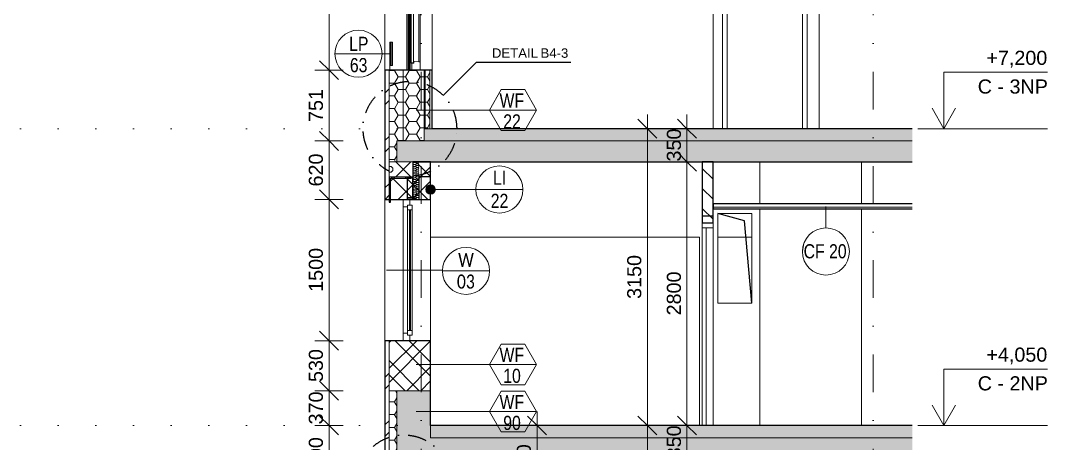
# Model space of a CAD drawing. Header units: millimetres. Extents: x -9657 to 178820, y -8645 to 72638.
# Drawn here: x 167915 to 178820, y 3860 to 8348 of the extents above; entities that cross this region are included whole.
import ezdxf

# ---------------------------------------------------------------- set-up
doc = ezdxf.new("R2010")
doc.units = ezdxf.units.MM
for name, pattern in [('HA_DashDot_10mm-S3mm', [1000, 400, -300, 0, -300]), ('HA_DashDot_4mm-S1mm', [400, 200, -100, 0, -100]), ('HA_Dot-S4mm', [400, 0, -400])]:
    doc.linetypes.add(name, pattern=pattern)
for name, color, linetype, lineweight in [('A-____-____-DIMS', 9, 'Continuous', 5), ('A-____-____-DIMS-100', 9, 'Continuous', 5), ('A-CLNG-____-IDEN', 9, 'Continuous', 9), ('A-CLNG-____-MCUT', 9, 'Continuous', 25), ('A-DETL-____-OTLN', 9, 'Continuous', 25), ('A-DETL-____-THIN', 9, 'Continuous', 9), ('A-DETL-GENF-OTLN', 9, 'Continuous', 9), ('A-DOOR-____-MCUT', 9, 'Continuous', 9), ('A-DOOR-____-OTLN', 9, 'Continuous', 9), ('A-DOOR-FRAM-MCUT', 9, 'Continuous', 9), ('A-DOOR-FRAM-OTLN', 9, 'Continuous', 9), ('A-FLOR-____-MCUT', 9, 'Continuous', 25), ('A-FLOR-____-OTLN', 9, 'Continuous', 9), ('A-FLOR-____-OVHD', 9, 'HA_DashDot_4mm-S1mm', 25), ('A-FLOR-____-PATT', 9, 'Continuous', 25), ('A-FLOR-HRAL-IDEN', 9, 'Continuous', 9), ('A-FLOR-HRAL-MCUT', 9, 'Continuous', 25), ('A-FLOR-HRAL-OTLN', 9, 'Continuous', 9), ('A-FLOR-LEVL-OTLN', 9, 'Continuous', 9), ('A-GENM-____-IDEN', 9, 'Continuous', 9), ('A-GENM-____-MCUT', 9, 'Continuous', 25), ('A-GENM-____-OTLN', 9, 'Continuous', 9), ('A-GLAZ-____-IDEN', 9, 'Continuous', 9), ('A-GLAZ-____-MCUT', 9, 'Continuous', 5), ('A-GLAZ-____-OTLN', 9, 'Continuous', 5), ('A-WALL-____-MCUT', 9, 'Continuous', 25), ('A-WALL-____-OTLN', 9, 'Continuous', 9), ('A-WALL-____-PATT', 9, 'Continuous', 25), ('G-____-____-TEXT', 9, 'Continuous', 5), ('I-FURN-____-OTLN', 9, 'Continuous', 9), ('I-WALL-____-MCUT', 9, 'Continuous', 25), ('I-WALL-____-OTLN', 9, 'Continuous', 9), ('S-GRID-____-OTLN', 9, 'Continuous', 5)]:
    doc.layers.add(name, color=color, linetype=linetype, lineweight=lineweight)
doc.styles.add('Arial_1', font='arial.ttf', dxfattribs={"height": 150})
doc.styles.add('Arial_2', font='arial.ttf', dxfattribs={"height": 100})
doc.styles.add('Arial_3', font='arial.ttf', dxfattribs={"width": 0.8, "height": 150})
doc.styles.add('Calibri', font='calibri.ttf', dxfattribs={"width": 0.8, "height": 150})
doc.dimstyles.new('Inner_Dimensions_1', dxfattribs={"dimscale": 304.8, "dimtxt": 153.03891, "dimasz": 0.656168, "dimexe": 0.492126, "dimexo": 0.0625, "dimgap": 0.065617, "dimtad": 1, "dimdec": 0, "dimzin": 0, "dimdsep": 46, "dimtxsty": 'Arial_1', "dimblk1": 'OBLIQUE', "dimblk2": 'OBLIQUE', "dimsah": 1, "dimcen": 0.09, "dimdle": 0.492126, "dimazin": 0, "dimtfac": 1, "dimtdec": 4, "dimtix": 1, "dimtmove": 0, "dimatfit": 3, "dimfxl": 0.492126, "dimfxlon": 1, "dimtvp": 1, "dimtolj": 1, "dimtzin": 0, "dimlwd": 9, "dimlwe": 9, "dimarcsym": 2})
pattern_1 = [(0, (-4910.684, 1865.4), (117.187, 67.658), [78.125, -156.25]), (120, (-4910.684, 1865.4), (-117.18755, 67.6588), [78.125, -156.25]), (60, (-4910.684, 1865.4), (0.00045, 135.3168), [0, -156.25, 78.125, 0])]

# ---------------------------------------------------------------- blocks, each defined once
blk = doc.blocks.new('HA_DR_Single_Swing_Solid - In_BJ_800x2100-2040335-ŘEZ 7-7 OBJEKT C')
at = {"layer": 'A-DOOR-____-MCUT', "color": 50}
for p, q in [((-2417, 6150), (-2417, 4050)), ((-2377, 6150), (-2417, 6150)), ((-2377, 4050), (-2377, 6150)), ((-2417, 4050), (-2377, 4050))]:
    blk.add_line(p, q, dxfattribs=at)
at = {"layer": 'A-DOOR-FRAM-MCUT', "color": 50}
for p, q in [((-2417, 6200), (-2417, 6150)), ((-2302, 6200), (-2417, 6200)), ((-2417, 6150), (-2302, 6150)), ((-2302, 6150), (-2302, 6200))]:
    blk.add_line(p, q, dxfattribs=at)
at = {"layer": 'A-DOOR-FRAM-OTLN', "color": 50}
blk.add_line((-2302, 4050), (-2302, 6150), dxfattribs=at)
blk = doc.blocks.new('HA_WD_SinglePanel - 1000x1500-1662820-ŘEZ 7-7 OBJEKT C')
at = {"layer": 'A-GLAZ-____-MCUT', "color": 250}
for p, q in [((-5522, 6450), (-5592, 6450)), ((-5592, 6450), (-5592, 6370)), ((-5522, 6390), (-5522, 6450)), ((-5592, 6370), (-5547, 6370)), ((-5497, 6390), (-5547, 6390)), ((-5547, 6390), (-5547, 6340)), ((-5547, 6370), (-5547, 6390)), ((-5547, 6390), (-5522, 6390)), ((-5547, 6340), (-5497, 6340)), ((-5527, 6340), (-5527, 5060)), ((-5517, 6340), (-5527, 6340)), ((-5517, 5060), (-5517, 6340)), ((-5497, 6340), (-5497, 6390)), ((-5547, 5030), (-5592, 5030)), ((-5592, 5030), (-5592, 4950)), ((-5497, 5060), (-5547, 5060)), ((-5547, 5060), (-5547, 5010)), ((-5547, 5010), (-5547, 5030)), ((-5527, 5060), (-5517, 5060)), ((-5497, 5010), (-5497, 5060)), ((-5592, 4950), (-5522, 4950)), ((-5547, 5010), (-5497, 5010)), ((-5522, 5010), (-5547, 5010)), ((-5522, 4950), (-5522, 5010))]:
    blk.add_line(p, q, dxfattribs=at)
at = {"layer": 'A-GLAZ-____-OTLN', "color": 250}
for p, q in [((-5592, 5030), (-5592, 6370)), ((-5547, 6340), (-5547, 5060)), ((-5497, 5060), (-5497, 6340))]:
    blk.add_line(p, q, dxfattribs=at)
blk = doc.blocks.new('Roof-Windows_VELUX_VFE - VFE size 940x1370 _PK38__31-1785092-ŘEZ 7-7 OBJEKT C')
at = {"layer": 'A-GLAZ-____-MCUT', "color": 250}
for p, q in [((-5571, 9231), (-5579, 9224)), ((-5579, 9224), (-5577, 9221)), ((-5578, 9224), (-5571, 9229)), ((-5577, 9222), (-5578, 9224)), ((-5577, 9221), (-5573, 9224)), ((-5574, 9224), (-5577, 9222)), ((-5573, 9224), (-5574, 9224)), ((-5545, 9196), (-5571, 9231)), ((-5571, 9229), (-5546, 9195)), ((-5546, 9195), (-5534, 9193)), ((-5534, 9194), (-5545, 9196)), ((-5505, 9215), (-5534, 9194)), ((-5534, 9193), (-5504, 9214)), ((-5504, 9253), (-5518, 9246)), ((-5518, 9246), (-5503, 9226)), ((-5517, 9246), (-5503, 9253)), ((-5503, 9226), (-5517, 9246)), ((-5503, 9226), (-5505, 9215)), ((-5503, 9253), (-5504, 9253)), ((-5504, 9214), (-5503, 9226)), ((-5414, 9191), (-5503, 9191)), ((-5503, 9191), (-5503, 9122)), ((-5465, 9217), (-5474, 9212)), ((-5474, 9212), (-5448, 9169)), ((-5444, 9183), (-5465, 9217)), ((-5448, 9169), (-5418, 9187)), ((-5423, 9196), (-5444, 9183)), ((-5418, 9187), (-5423, 9196)), ((-5414, 9122), (-5414, 9191)), ((-5503, 9143), (-5561, 9127)), ((-5561, 9126), (-5503, 9142)), ((-5558, 9088), (-5561, 9088)), ((-5561, 9087), (-5557, 9087)), ((-5557, 9105), (-5558, 9105)), ((-5558, 9105), (-5558, 9088)), ((-5557, 9087), (-5557, 9105)), ((-5509, 9083), (-5509, 7900)), ((-5483, 9083), (-5509, 9083)), ((-5503, 9142), (-5503, 9143)), ((-5503, 9122), (-5503, 9089)), ((-5429, 9122), (-5503, 9122)), ((-5503, 9122), (-5414, 9122)), ((-5503, 9089), (-5481, 9089)), ((-5483, 7900), (-5483, 9083)), ((-5481, 9089), (-5481, 9068)), ((-5481, 9068), (-5429, 9068)), ((-5429, 9068), (-5429, 9122)), ((-5519, 7911), (-5519, 7823)), ((-5509, 7911), (-5519, 7911)), ((-5509, 7897), (-5509, 7911)), ((-5509, 7900), (-5483, 7900)), ((-5501, 7897), (-5509, 7897)), ((-5501, 7823), (-5501, 7897)), ((-5481, 7897), (-5501, 7897)), ((-5501, 7897), (-5501, 7821)), ((-5429, 7911), (-5481, 7917)), ((-5481, 7917), (-5481, 7897)), ((-5414, 7911), (-5429, 7911)), ((-5414, 7821), (-5414, 7911)), ((-5519, 7823), (-5501, 7823)), ((-5501, 7821), (-5414, 7821))]:
    blk.add_line(p, q, dxfattribs=at)
at = {"layer": 'A-GLAZ-____-OTLN', "color": 250}
for p, q in [((-5556, 9122), (-5556, 7841)), ((-5542, 9122), (-5556, 9122)), ((-5542, 9122), (-5542, 7821)), ((-5538, 9122), (-5538, 7821)), ((-5532, 9122), (-5538, 9122)), ((-5532, 9128), (-5522, 9128)), ((-5532, 9128), (-5532, 7821)), ((-5522, 7821), (-5522, 9128)), ((-5511, 9122), (-5522, 9122)), ((-5511, 7911), (-5511, 9122)), ((-5503, 9122), (-5511, 9122)), ((-5429, 7911), (-5429, 9068)), ((-5414, 9122), (-5414, 7911)), ((-5556, 7841), (-5552, 7821)), ((-5511, 7823), (-5511, 7821))]:
    blk.add_line(p, q, dxfattribs=at)
blk = doc.blocks.new('NAB_Šatní_skříň_ADNS - 650x2000xšířka-1645728-ŘEZ 7-7 OBJEKT C')
at = {"layer": 'I-FURN-____-OTLN', "color": 50}
blk.add_line((-2251, 6050), (-1891, 6050), dxfattribs=at)
blk = doc.blocks.new('NAB_Šatní_skříň_ADNS - 600x2000xšířka-1530651-ŘEZ 7-7 OBJEKT C')
at = {"layer": 'I-FURN-____-OTLN', "color": 50}
for p, q in [((-5302, 6050), (-2447, 6050)), ((-5302, 6050), (-5302, 4950)), ((-2447, 4050), (-2447, 6050))]:
    blk.add_line(p, q, dxfattribs=at)
blk = doc.blocks.new('HA_DR_Single_Swing_Solid - In_BJ_800x2100-V81-ŘEZ 7-7 OBJEKT C')
at = {"layer": 'A-DOOR-____-OTLN', "color": 50}
for p, q in [((-2152, 9300), (-2152, 7200)), ((-1352, 9300), (-2152, 9300)), ((-1352, 7200), (-1352, 9300))]:
    blk.add_line(p, q, dxfattribs=at)
at = {"layer": 'A-DOOR-FRAM-OTLN', "color": 50}
for p, q in [((-1302, 9350), (-2202, 9350)), ((-2202, 7200), (-2202, 9350)), ((-2152, 7200), (-2152, 9300)), ((-2152, 9300), (-1352, 9300)), ((-1352, 9300), (-1352, 7200)), ((-1302, 7200), (-1302, 9350))]:
    blk.add_line(p, q, dxfattribs=at)
blk = doc.blocks.new('Railing - Railing-1844160-ŘEZ 7-7 OBJEKT C')
at = {"layer": 'A-FLOR-HRAL-MCUT', "color": 10}
for p, q in [((-5732, 8121), (-5732, 7871)), ((-5712, 7871), (-5712, 8121))]:
    blk.add_line(p, q, dxfattribs=at)
blk = doc.blocks.new('TB_Porotherm KP11_5_1250mm - TB_Porotherm KP11_5_1250mm-1870064-ŘEZ 7-7 OBJEKT C')
at = {"layer": 'A-GENM-____-MCUT', "color": 10}
for p, q in [((-2302, 6271), (-2417, 6271)), ((-2417, 6271), (-2417, 6200)), ((-2302, 6200), (-2302, 6271)), ((-2417, 6200), (-2302, 6200))]:
    blk.add_line(p, q, dxfattribs=at)
blk = doc.blocks.new('TB_Porotherm KPVarioUNI_1250mm - TB_Porotherm KPVarioUNI_1250mm-1891196-ŘEZ 7-7 OBJEKT C')
at = {"layer": 'A-GENM-____-OTLN', "lineweight": 5}
h = blk.add_hatch(dxfattribs=at)
h.set_pattern_fill('FP_8', color=256, style=0, pattern_type=2)
h.set_pattern_definition([(45, (-4910.68, 1865.4), (-176.777, 176.777), []), (45, (-4839.97, 1865.4), (-176.777, 176.777), []), (45, (-4698.55, 1865.4), (-106.066, 247.487), [100, -50, 3.353, -46.647])])
h.paths.add_polyline_path([(-5727, 6420), (-5727, 6450), (-5742, 6450), (-5742, 6420)])
at = {"layer": 'A-GENM-____-MCUT', "color": 10}
for p, q in [((-5742, 6690), (-5742, 6420)), ((-5727, 6420), (-5727, 6675)), ((-5727, 6675), (-5512, 6675)), ((-5492, 6675), (-5552, 6675)), ((-5552, 6675), (-5552, 6465)), ((-5512, 6675), (-5512, 6690)), ((-5492, 6465), (-5492, 6675)), ((-5302, 6688), (-5427, 6688)), ((-5427, 6688), (-5427, 6450)), ((-5302, 6450), (-5302, 6688)), ((-5552, 6465), (-5492, 6465)), ((-5492, 6465), (-5552, 6465)), ((-5552, 6465), (-5552, 6450)), ((-5552, 6450), (-5492, 6450)), ((-5492, 6450), (-5492, 6465)), ((-5427, 6450), (-5302, 6450)), ((-5742, 6420), (-5727, 6420))]:
    blk.add_line(p, q, dxfattribs=at)
blk = doc.blocks.new('HA_GM_Opening_Rectangle_WallBased - Default-1969288-ŘEZ 7-7 OBJEKT C')
at = {"layer": 'A-DETL-GENF-OTLN', "color": 10, "lineweight": 25}
for p, q in [((-1968, 6224), (-2251, 6300)), ((-1891, 5350), (-1968, 6224))]:
    blk.add_line(p, q, dxfattribs=at)
blk = doc.blocks.new('185-01_OBJEKT C_Central_rvt-4-ŘEZ 7-7 OBJEKT C')
at = {"layer": 'A-FLOR-____-PATT', "lineweight": 5}
for points in [[(-5372, 7070), (-187, 7070), (-187, 7200), (-5372, 7200)], [(-187, 3920), (-187, 4050), (-5302, 4050), (-5302, 3920), (-477, 3920)]]:
    blk.add_hatch(color=7, dxfattribs=at).paths.add_polyline_path(points)
h = blk.add_hatch(dxfattribs=at)
h.set_pattern_fill('FP_43', color=250, style=0, pattern_type=2)
h.set_pattern_definition(pattern_1)
h.paths.add_polyline_path([(-5740, 6850), (-5662, 6850), (-5662, 7070), (-5742, 7070), (-5742, 6850)])
at = {"layer": 'A-FLOR-____-PATT', "lineweight": 9}
for points in [[(-5662, 6850), (-187, 6850), (-187, 7070), (-5662, 7070), (-5662, 7014)], [(-5640, 3450), (-5302, 3450), (-5302, 4420), (-5662, 4420), (-5662, 3450)], [(-1915, 3700), (-187, 3700), (-187, 3920), (-5302, 3920), (-5302, 3700), (-2779, 3700)]]:
    blk.add_hatch(color=254, dxfattribs=at).paths.add_polyline_path(points)
at = {"layer": 'A-FLOR-____-PATT', "lineweight": 5}
h = blk.add_hatch(dxfattribs=at)
h.set_pattern_fill('FP_43', color=250, style=0, pattern_type=2)
h.set_pattern_definition(pattern_1)
h.paths.add_polyline_path([(-5662, 3450), (-5662, 4420), (-5742, 4420), (-5742, 3450), (-5719, 3450)])
at = {"layer": 'A-WALL-____-PATT', "lineweight": 5}
h = blk.add_hatch(dxfattribs=at)
h.set_pattern_fill('FP_6', color=250, style=0, pattern_type=2)
h.set_pattern_definition([(45, (-4910.7, 1865.4), (-251.447, 251.447), []), (45, (-4910.7, 2246.4), (-251.447, 251.447), [])])
h.paths.add_polyline_path([(-5742, 3300), (-5742, 4950), (-5787, 4950), (-5787, 3300)])
h.paths.add_polyline_path([(-5787, 6450), (-5742, 6450), (-5742, 7821), (-5787, 7821), (-5787, 6604)])
h = blk.add_hatch(dxfattribs=at)
h.set_pattern_fill('FP_43', color=250, style=0, pattern_type=2)
h.set_pattern_definition(pattern_1)
h.paths.add_polyline_path([(-5640, 7070), (-5592, 7070), (-5592, 7821), (-5742, 7821), (-5742, 7070), (-5662, 7070)])
h = blk.add_hatch(dxfattribs=at)
h.set_pattern_fill('FP_43', color=250, style=0, pattern_type=2)
h.set_pattern_definition(pattern_1)
h.paths.add_polyline_path([(-5560, 7070), (-5372, 7070), (-5372, 7821), (-5592, 7821), (-5592, 7070)])
h = blk.add_hatch(dxfattribs=at)
h.set_pattern_fill('FP_43', color=250, style=0, pattern_type=2)
h.set_pattern_definition(pattern_1)
h.paths.add_polyline_path([(-5309, 7200), (-5309, 7821), (-5359, 7821), (-5359, 7200)])
h = blk.add_hatch(dxfattribs=at)
h.set_pattern_fill('FP_2', color=250, style=0, pattern_type=2)
h.set_pattern_definition([(45, (-4910.68, 1865.4), (-212.132, 212.132), []), (45, (-4760.68, 1865.4), (-212.132, 212.132), []), (315, (-4910.68, 1865.4), (212.132, 212.132), []), (315, (-4760.68, 1865.4), (212.132, 212.132), [])])
h.paths.add_polyline_path([(-5742, 4420), (-5302, 4420), (-5302, 4950), (-5742, 4950)])
h.paths.add_polyline_path([(-5742, 6450), (-5302, 6450), (-5302, 6850), (-5492, 6850), (-5492, 6690), (-5742, 6690), (-5742, 6604)])
h = blk.add_hatch(dxfattribs=at)
h.set_pattern_fill('FP_4', color=250, style=0, pattern_type=2)
h.set_pattern_definition([(135, (-4910.68, 1865.4), (-106.066, -106.066), [])])
h.paths.add_polyline_path([(-2417, 6200), (-2302, 6200), (-2302, 6850), (-2417, 6850), (-2417, 6558)])
at = {"layer": 'A-CLNG-____-MCUT', "color": 10}
for p, q in [((-187, 6402), (-2302, 6402)), ((-2302, 6402), (-2302, 6350)), ((-2302, 6350), (-187, 6350))]:
    blk.add_line(p, q, dxfattribs=at)
at = {"layer": 'A-CLNG-____-MCUT', "color": 50, "lineweight": 9}
blk.add_line((-187, 6366), (-2302, 6366), dxfattribs=at)
at = {"layer": 'A-FLOR-____-MCUT', "color": 50, "lineweight": 9}
for p, q in [((-5372, 7200), (-5372, 7070)), ((-5359, 7200), (-5372, 7200)), ((-5309, 7200), (-5359, 7200)), ((-5284, 7200), (-5309, 7200)), ((-5592, 7070), (-5662, 7070)), ((-5372, 7070), (-5592, 7070)), ((-187, 7070), (-5372, 7070)), ((-187, 3920), (-5302, 3920))]:
    blk.add_line(p, q, dxfattribs=at)
at = {"layer": 'A-FLOR-____-MCUT', "color": 10}
for p, q in [((-187, 7200), (-5284, 7200)), ((-5492, 6850), (-187, 6850)), ((-5302, 4050), (-5302, 4420)), ((-187, 4050), (-5302, 4050))]:
    blk.add_line(p, q, dxfattribs=at)
at = {"layer": 'A-FLOR-____-OTLN', "color": 50}
for p, q in [((-5742, 7070), (-5742, 6850)), ((-5662, 7070), (-5662, 6850)), ((-5662, 6850), (-5662, 7070)), ((-5742, 4420), (-5742, 3450)), ((-5662, 4420), (-5742, 4420)), ((-5302, 4420), (-5662, 4420)), ((-5662, 4420), (-5662, 3450)), ((-5662, 3450), (-5662, 4420)), ((-5302, 4050), (-5302, 3920)), ((-5302, 3920), (-5302, 4050))]:
    blk.add_line(p, q, dxfattribs=at)
at = {"layer": 'A-WALL-____-MCUT', "color": 10}
for p, q in [((-5742, 7821), (-5787, 7821)), ((-5787, 7821), (-5787, 6450)), ((-5284, 7821), (-5742, 7821)), ((-5284, 7200), (-5284, 7821)), ((-5302, 6850), (-5492, 6850)), ((-5302, 6450), (-5302, 6850)), ((-5787, 6450), (-5742, 6450)), ((-5742, 6450), (-5302, 6450)), ((-5742, 4950), (-5787, 4950)), ((-5787, 4950), (-5787, 3300)), ((-5302, 4950), (-5742, 4950)), ((-5302, 4420), (-5302, 4950))]:
    blk.add_line(p, q, dxfattribs=at)
at = {"layer": 'A-WALL-____-MCUT', "color": 50, "lineweight": 9}
for p, q in [((-5742, 7821), (-5742, 7070)), ((-5742, 7070), (-5742, 7821)), ((-5592, 7821), (-5592, 7200)), ((-5372, 7821), (-5372, 7200)), ((-5359, 7821), (-5359, 7200)), ((-5309, 7821), (-5309, 7200)), ((-5592, 7200), (-5592, 7070)), ((-5372, 7070), (-5372, 7200)), ((-5372, 7200), (-5359, 7200)), ((-5359, 7200), (-5309, 7200)), ((-5309, 7200), (-5284, 7200)), ((-5662, 7070), (-5592, 7070)), ((-5592, 7070), (-5372, 7070)), ((-5742, 6690), (-5742, 6450)), ((-5742, 6450), (-5742, 6690)), ((-5742, 4950), (-5742, 4420)), ((-5742, 4420), (-5742, 4950))]:
    blk.add_line(p, q, dxfattribs=at)
at = {"layer": 'A-WALL-____-OTLN', "color": 50}
for p, q in [((-5787, 7821), (-5787, 9110)), ((-5284, 9070), (-5284, 7821)), ((-5742, 6850), (-5742, 7070)), ((-5787, 4950), (-5787, 6450)), ((-5302, 6450), (-5302, 4950)), ((-5742, 4420), (-5662, 4420)), ((-5742, 3450), (-5742, 4420)), ((-5662, 4420), (-5302, 4420))]:
    blk.add_line(p, q, dxfattribs=at)
at = {"layer": 'I-WALL-____-MCUT', "color": 10}
for p, q in [((-2417, 6850), (-2417, 6200)), ((-2302, 6850), (-2417, 6850)), ((-2302, 6200), (-2302, 6850)), ((-2417, 6200), (-2302, 6200))]:
    blk.add_line(p, q, dxfattribs=at)
at = {"layer": 'I-WALL-____-OTLN', "color": 50}
for p, q in [((-2302, 9820), (-2302, 7200)), ((-1177, 7200), (-1177, 9820)), ((-2202, 7200), (-2202, 9350)), ((-1302, 9350), (-1302, 7200)), ((-1807, 6402), (-1807, 6850)), ((-727, 6402), (-727, 6850)), ((-1807, 4050), (-1807, 6350)), ((-727, 4050), (-727, 6350)), ((-2251, 5350), (-2251, 6300)), ((-2251, 6300), (-1891, 6300)), ((-1891, 6300), (-1891, 5350)), ((-1891, 5350), (-2251, 5350))]:
    blk.add_line(p, q, dxfattribs=at)
at = {"layer": 'A-DOOR-____-OTLN', "color": 50, "lineweight": 9}
for name in ['HA_DR_Single_Swing_Solid - In_BJ_800x2100-V81-ŘEZ 7-7 OBJEKT C', 'HA_DR_Single_Swing_Solid - In_BJ_800x2100-2040335-ŘEZ 7-7 OBJEKT C']:
    blk.add_blockref(name, (0, 0), dxfattribs=at)
at = {"layer": 'A-FLOR-HRAL-OTLN', "color": 50, "lineweight": 9}
blk.add_blockref('Railing - Railing-1844160-ŘEZ 7-7 OBJEKT C', (0, 0), dxfattribs=at)
at = {"layer": 'A-GENM-____-OTLN', "color": 50, "lineweight": 9}
for name in ['TB_Porotherm KPVarioUNI_1250mm - TB_Porotherm KPVarioUNI_1250mm-1891196-ŘEZ 7-7 OBJEKT C', 'TB_Porotherm KP11_5_1250mm - TB_Porotherm KP11_5_1250mm-1870064-ŘEZ 7-7 OBJEKT C', 'HA_GM_Opening_Rectangle_WallBased - Default-1969288-ŘEZ 7-7 OBJEKT C']:
    blk.add_blockref(name, (0, 0), dxfattribs=at)
at = {"layer": 'A-GLAZ-____-OTLN', "color": 50, "lineweight": 9}
for name in ['Roof-Windows_VELUX_VFE - VFE size 940x1370 _PK38__31-1785092-ŘEZ 7-7 OBJEKT C', 'HA_WD_SinglePanel - 1000x1500-1662820-ŘEZ 7-7 OBJEKT C']:
    blk.add_blockref(name, (0, 0), dxfattribs=at)
at = {"layer": 'I-FURN-____-OTLN', "color": 50, "lineweight": 9}
for name in ['NAB_Šatní_skříň_ADNS - 600x2000xšířka-1530651-ŘEZ 7-7 OBJEKT C', 'NAB_Šatní_skříň_ADNS - 650x2000xšířka-1645728-ŘEZ 7-7 OBJEKT C']:
    blk.add_blockref(name, (0, 0), dxfattribs=at)
blk = doc.blocks.new('Level - Generic Level-367061-ŘEZ 7-7 OBJEKT C')
at = {"layer": 'A-FLOR-LEVL-OTLN'}
for p, q in [((1248, 1500), (148, 1500)), ((148, 1500), (148, 900)), ((148, 900), (23, 1117)), ((148, 900), (273, 1117)), ((1248, 900), (-127, 900))]:
    blk.add_line(p, q, dxfattribs=at)
blk = doc.blocks.new('DIMBLOCK130-ŘEZ 7-7 OBJEKT C')
at = {"layer": 'A-____-____-DIMS-100', "lineweight": 9}
for p, q in [((174992, 4050), (174892, 4150)), ((174842, 4050), (175142, 4050)), ((174992, 4050), (174842, 4050)), ((174992, 3700), (174992, 4050)), ((174992, 4050), (175092, 3950)), ((174992, 3700), (174892, 3800)), ((174842, 3700), (175142, 3700)), ((174992, 3700), (174842, 3700)), ((174992, 3700), (175092, 3600))]:
    blk.add_line(p, q, dxfattribs=at)
at = {"layer": 'A-____-____-DIMS-100', "color": 0, "lineweight": 9, "insert": (174778, 3702), "char_height": 150, "width": 415.32, "attachment_point": 1, "rotation": 90, "line_spacing_factor": 0.941778, "style": 'Arial_1'}
blk.add_mtext('350', dxfattribs=at)
blk = doc.blocks.new('_Oblique')
at = {"color": 0, "linetype": 'ByBlock', "lineweight": -2}
blk.add_line((-0.5, -0.5), (0.5, 0.5), dxfattribs=at)
blk = doc.blocks.new('DIMBLOCK131-ŘEZ 7-7 OBJEKT C')
at = {"layer": 'A-____-____-DIMS-100', "lineweight": 9}
for p, q in [((174992, 6850), (174892, 6950)), ((174842, 6850), (175142, 6850)), ((174992, 6850), (174842, 6850)), ((174992, 4050), (174992, 6850)), ((174992, 6850), (175092, 6750)), ((174992, 4050), (174892, 4150)), ((174842, 4050), (175142, 4050)), ((174992, 4050), (174842, 4050)), ((174992, 4050), (175092, 3950))]:
    blk.add_line(p, q, dxfattribs=at)
at = {"layer": 'A-____-____-DIMS-100', "color": 0, "lineweight": 9, "insert": (174778, 5219), "char_height": 150, "width": 553.77, "attachment_point": 1, "rotation": 90, "line_spacing_factor": 0.941778, "style": 'Arial_1'}
blk.add_mtext('2800', dxfattribs=at)
blk = doc.blocks.new('DIMBLOCK132-ŘEZ 7-7 OBJEKT C')
at = {"layer": 'A-____-____-DIMS-100', "lineweight": 9}
for p, q in [((174992, 6850), (174992, 7350)), ((174842, 7200), (175142, 7200)), ((174992, 7200), (174842, 7200)), ((174992, 7200), (174892, 7300)), ((174992, 7200), (175092, 7100)), ((174992, 6850), (174892, 6950)), ((174842, 6850), (175142, 6850)), ((174992, 6850), (174842, 6850)), ((174992, 6850), (175092, 6750))]:
    blk.add_line(p, q, dxfattribs=at)
at = {"layer": 'A-____-____-DIMS-100', "color": 0, "lineweight": 9, "insert": (174778, 6852), "char_height": 150, "width": 415.32, "attachment_point": 1, "rotation": 90, "line_spacing_factor": 0.941778, "style": 'Arial_1'}
blk.add_mtext('350', dxfattribs=at)
blk = doc.blocks.new('DIMBLOCK133-ŘEZ 7-7 OBJEKT C')
at = {"layer": 'A-____-____-DIMS-100', "lineweight": 9}
for p, q in [((174572, 7350), (174572, 4050)), ((174722, 7200), (174422, 7200)), ((174572, 7200), (174472, 7300)), ((174572, 7200), (174672, 7100)), ((174572, 7200), (174722, 7200)), ((174572, 4050), (174472, 4150)), ((174722, 4050), (174422, 4050)), ((174572, 4050), (174672, 3950)), ((174572, 4050), (174722, 4050))]:
    blk.add_line(p, q, dxfattribs=at)
at = {"layer": 'A-____-____-DIMS-100', "color": 0, "lineweight": 9, "insert": (174357, 5394), "char_height": 150, "width": 553.77, "attachment_point": 1, "rotation": 90, "line_spacing_factor": 0.941778, "style": 'Arial_1'}
blk.add_mtext('3150', dxfattribs=at)
blk = doc.blocks.new('DIMBLOCK134-ŘEZ 7-7 OBJEKT C')
at = {"layer": 'A-____-____-DIMS-100', "lineweight": 9}
for p, q in [((174572, 4050), (174472, 4150)), ((174722, 4050), (174422, 4050)), ((174572, 4050), (174572, 900)), ((174572, 4050), (174672, 3950)), ((174572, 4050), (174722, 4050)), ((174572, 900), (174472, 1000)), ((174722, 900), (174422, 900)), ((174572, 900), (174672, 800)), ((174572, 900), (174722, 900))]:
    blk.add_line(p, q, dxfattribs=at)
at = {"layer": 'A-____-____-DIMS-100', "color": 0, "lineweight": 9, "insert": (174357, 2244), "char_height": 150, "width": 553.77, "attachment_point": 1, "rotation": 90, "line_spacing_factor": 0.941778, "style": 'Arial_1'}
blk.add_mtext('3150', dxfattribs=at)
blk = doc.blocks.new('DIMBLOCK136-ŘEZ 7-7 OBJEKT C')
at = {"layer": 'A-____-____-DIMS-100', "lineweight": 9}
for p, q in [((171341, 9600), (171041, 9600)), ((171191, 9600), (171091, 9700)), ((171191, 9600), (171191, 7821)), ((171191, 9600), (171291, 9500)), ((171191, 9600), (171341, 9600)), ((171191, 7821), (171091, 7921)), ((171341, 7821), (171041, 7821)), ((171191, 7821), (171291, 7721)), ((171191, 7821), (171341, 7821))]:
    blk.add_line(p, q, dxfattribs=at)
at = {"layer": 'A-____-____-DIMS-100', "color": 0, "lineweight": 9, "insert": (170976, 8480), "char_height": 150, "width": 553.77, "attachment_point": 1, "rotation": 90, "line_spacing_factor": 0.941778, "style": 'Arial_1'}
blk.add_mtext('1779', dxfattribs=at)
blk = doc.blocks.new('DIMBLOCK137-ŘEZ 7-7 OBJEKT C')
at = {"layer": 'A-____-____-DIMS-100', "lineweight": 9}
for p, q in [((171191, 7821), (171091, 7921)), ((171341, 7821), (171041, 7821)), ((171191, 7821), (171191, 7070)), ((171191, 7821), (171291, 7721)), ((171191, 7821), (171341, 7821)), ((171191, 7070), (171091, 7170)), ((171341, 7070), (171041, 7070)), ((171191, 7070), (171291, 6970)), ((171191, 7070), (171341, 7070))]:
    blk.add_line(p, q, dxfattribs=at)
at = {"layer": 'A-____-____-DIMS-100', "color": 0, "lineweight": 9, "insert": (170976, 7272), "char_height": 150, "width": 415.32, "attachment_point": 1, "rotation": 90, "line_spacing_factor": 0.941778, "style": 'Arial_1'}
blk.add_mtext('751', dxfattribs=at)
blk = doc.blocks.new('DIMBLOCK138-ŘEZ 7-7 OBJEKT C')
at = {"layer": 'A-____-____-DIMS-100', "lineweight": 9}
for p, q in [((171191, 7070), (171091, 7170)), ((171341, 7070), (171041, 7070)), ((171191, 7070), (171191, 6450)), ((171191, 7070), (171291, 6970)), ((171191, 7070), (171341, 7070)), ((171191, 6450), (171091, 6550)), ((171341, 6450), (171041, 6450)), ((171191, 6450), (171291, 6350)), ((171191, 6450), (171341, 6450))]:
    blk.add_line(p, q, dxfattribs=at)
at = {"layer": 'A-____-____-DIMS-100', "color": 0, "lineweight": 9, "insert": (170976, 6587), "char_height": 150, "width": 415.32, "attachment_point": 1, "rotation": 90, "line_spacing_factor": 0.941778, "style": 'Arial_1'}
blk.add_mtext('620', dxfattribs=at)
blk = doc.blocks.new('DIMBLOCK139-ŘEZ 7-7 OBJEKT C')
at = {"layer": 'A-____-____-DIMS-100', "lineweight": 9}
for p, q in [((171191, 6450), (171091, 6550)), ((171341, 6450), (171041, 6450)), ((171191, 6450), (171191, 4950)), ((171191, 6450), (171291, 6350)), ((171191, 6450), (171341, 6450)), ((171191, 4950), (171091, 5050)), ((171341, 4950), (171041, 4950)), ((171191, 4950), (171291, 4850)), ((171191, 4950), (171341, 4950))]:
    blk.add_line(p, q, dxfattribs=at)
at = {"layer": 'A-____-____-DIMS-100', "color": 0, "lineweight": 9, "insert": (170976, 5469), "char_height": 150, "width": 553.77, "attachment_point": 1, "rotation": 90, "line_spacing_factor": 0.941778, "style": 'Arial_1'}
blk.add_mtext('1500', dxfattribs=at)
blk = doc.blocks.new('DIMBLOCK140-ŘEZ 7-7 OBJEKT C')
at = {"layer": 'A-____-____-DIMS-100', "lineweight": 9}
for p, q in [((171191, 4950), (171091, 5050)), ((171341, 4950), (171041, 4950)), ((171191, 4950), (171191, 4420)), ((171191, 4950), (171291, 4850)), ((171191, 4950), (171341, 4950)), ((171191, 4420), (171091, 4520)), ((171341, 4420), (171041, 4420)), ((171191, 4420), (171291, 4320)), ((171191, 4420), (171341, 4420))]:
    blk.add_line(p, q, dxfattribs=at)
at = {"layer": 'A-____-____-DIMS-100', "color": 0, "lineweight": 9, "insert": (170976, 4512), "char_height": 150, "width": 415.32, "attachment_point": 1, "rotation": 90, "line_spacing_factor": 0.941778, "style": 'Arial_1'}
blk.add_mtext('530', dxfattribs=at)
blk = doc.blocks.new('DIMBLOCK141-ŘEZ 7-7 OBJEKT C')
at = {"layer": 'A-____-____-DIMS-100', "lineweight": 9}
for p, q in [((171191, 4420), (171091, 4520)), ((171341, 4420), (171041, 4420)), ((171191, 4420), (171191, 4050)), ((171191, 4420), (171291, 4320)), ((171191, 4420), (171341, 4420)), ((171191, 4050), (171091, 4150)), ((171341, 4050), (171041, 4050)), ((171191, 4050), (171291, 3950)), ((171191, 4050), (171341, 4050))]:
    blk.add_line(p, q, dxfattribs=at)
at = {"layer": 'A-____-____-DIMS-100', "color": 0, "lineweight": 9, "insert": (170976, 4062), "char_height": 150, "width": 415.32, "attachment_point": 1, "rotation": 90, "line_spacing_factor": 0.941778, "style": 'Arial_1'}
blk.add_mtext('370', dxfattribs=at)
blk = doc.blocks.new('DIMBLOCK142-ŘEZ 7-7 OBJEKT C')
at = {"layer": 'A-____-____-DIMS-100', "lineweight": 9}
for p, q in [((171191, 4050), (171091, 4150)), ((171341, 4050), (171041, 4050)), ((171191, 4050), (171191, 3450)), ((171191, 4050), (171291, 3950)), ((171191, 4050), (171341, 4050)), ((171191, 3450), (171091, 3550)), ((171341, 3450), (171041, 3450)), ((171191, 3450), (171291, 3350)), ((171191, 3450), (171341, 3450))]:
    blk.add_line(p, q, dxfattribs=at)
at = {"layer": 'A-____-____-DIMS-100', "color": 0, "lineweight": 9, "insert": (170976, 3577), "char_height": 150, "width": 415.32, "attachment_point": 1, "rotation": 90, "line_spacing_factor": 0.941778, "style": 'Arial_1'}
blk.add_mtext('600', dxfattribs=at)
blk = doc.blocks.new('HA_Tag_Ceiling - Group _ Type Mark-1822524-ŘEZ 7-7 OBJEKT C')
at = {"layer": 'A-CLNG-____-IDEN'}
blk.add_line((-4101, 2847), (-4086, 2933), dxfattribs=at)
blk.add_circle((-3851, 2847), 250, dxfattribs=at)
blk = doc.blocks.new('HA_TAG_WD - Type Mark-1502833-ŘEZ 7-7 OBJEKT C')
at = {"layer": 'A-GLAZ-____-IDEN'}
blk.add_line((-2092, 10557), (-1592, 10557), dxfattribs=at)
blk.add_circle((-1842, 10557), 250, dxfattribs=at)
blk = doc.blocks.new('DIMBLOCK144-ŘEZ 7-7 OBJEKT C')
at = {"layer": 'A-____-____-DIMS-100', "lineweight": 9}
for p, q in [((173400, 4050), (173300, 4150)), ((173400, 4200), (173400, 3300)), ((173550, 4050), (173250, 4050)), ((173400, 4050), (173500, 3950)), ((173400, 4050), (173550, 4050)), ((173400, 3300), (173300, 3400)), ((173550, 3300), (173250, 3300)), ((173400, 3300), (173500, 3200)), ((173400, 3300), (173550, 3300))]:
    blk.add_line(p, q, dxfattribs=at)
at = {"layer": 'A-____-____-DIMS-100', "color": 0, "lineweight": 9, "insert": (173185, 3502), "char_height": 150, "width": 415.32, "attachment_point": 1, "rotation": 90, "line_spacing_factor": 0.941778, "style": 'Arial_1'}
blk.add_mtext('750', dxfattribs=at)
blk = doc.blocks.new('HA_TAG_GM_Products - Generic-588599-ŘEZ 7-7 OBJEKT C')
at = {"layer": 'A-GENM-____-IDEN'}
blk.add_line((-4822, 6555), (-4322, 6555), dxfattribs=at)
blk.add_circle((-4572, 6555), 250, dxfattribs=at)
blk = doc.blocks.new('HA_TAG_GM_Railings - Generic-2229991-ŘEZ 7-7 OBJEKT C')
at = {"layer": 'A-FLOR-HRAL-IDEN'}
blk.add_line((-6318, 7996), (-5818, 7996), dxfattribs=at)
blk.add_circle((-6068, 7996), 250, dxfattribs=at)

msp = doc.modelspace()

# ---------------------------------------------------------------- hatches: boundary and pattern name
at = {"layer": 'A-DETL-GENF-OTLN', "lineweight": 5}
h = msp.add_hatch(dxfattribs=at)
h.set_pattern_fill('FP_1', color=250, style=0, pattern_type=2)
h.set_pattern_definition([(45, (172731.95, 1865.4), (-141.421, 141.421), []), (0, (172957.29, 1931.64), (141.421, 141.421), [25, -257.843]), (45, (172982.3, 1931.64), (-141.421, 141.421), [25, -175]), (90, (172999.97, 1949.32), (-141.421, 141.421), [25, -257.843]), (135, (172999.97, 1974.32), (-141.421, -141.421), [25, -175]), (0, (172957.29, 1992), (141.421, 141.421), [25, -257.843]), (45, (172939.61, 1974.32), (-141.421, 141.421), [25, -175]), (90, (172939.61, 1949.32), (-141.421, 141.421), [25, -257.843]), (135, (172957.3, 1931.64), (-141.421, -141.421), [25, -175]), (135, (172924.8, 1865.4), (-141.421, -141.421), [])])
h.paths.add_polyline_path([(171931.8, 6690), (172080.1, 6690), (172080.1, 6850), (171830.1, 6850), (171830.1, 6690), (171910.1, 6690)])
at = {"layer": 'A-GENM-____-IDEN'}
h = msp.add_hatch(color=256, dxfattribs=at)
edge = h.paths.add_edge_path()
edge.add_arc((172270.1, 6555), 50, 0, 360)

# ---------------------------------------------------------------- linework, layer by layer
at = {"layer": 'A-CLNG-____-IDEN'}
msp.add_line((176466.9, 6376), (176466.9, 6147.5), dxfattribs=at)
at = {"layer": 'A-DETL-____-OTLN'}
for p, q in [((172403.7, 7553.6), (172757.2, 7907.1)), ((172757.2, 7907.1), (173757.2, 7907.1))]:
    msp.add_line(p, q, dxfattribs=at)
at = {"layer": 'A-DETL-____-OTLN', "lineweight": 9}
for points in [[(172095.1, 6820), (172090.4, 6820), (172079.8, 6830), (172090.4, 6840), (172095.1, 6840)], [(172095.1, 6800), (172090.4, 6800), (172079.8, 6810), (172090.4, 6820), (172095.1, 6820)], [(172095.1, 6780), (172090.4, 6780), (172079.8, 6790), (172090.4, 6800), (172095.1, 6800)], [(172095.1, 6760), (172090.4, 6760), (172079.8, 6770), (172090.4, 6780), (172095.1, 6780)], [(172095.1, 6840), (172108.9, 6840), (172121.4, 6830), (172135.1, 6830)], [(172135.1, 6830), (172121.4, 6830), (172108.9, 6820), (172095.1, 6820)], [(172095.1, 6820), (172108.9, 6820), (172121.4, 6810), (172135.1, 6810)], [(172135.1, 6810), (172121.4, 6810), (172108.9, 6800), (172095.1, 6800)], [(172095.1, 6800), (172108.9, 6800), (172121.4, 6790), (172135.1, 6790)], [(172135.1, 6790), (172121.4, 6790), (172108.9, 6780), (172095.1, 6780)], [(172095.1, 6780), (172108.9, 6780), (172121.4, 6770), (172135.1, 6770)], [(172135.1, 6770), (172121.4, 6770), (172108.9, 6760), (172095.1, 6760)], [(172135.1, 6830), (172139.8, 6830), (172145.1, 6835.3), (172145.1, 6840)], [(172135.1, 6810), (172139.8, 6810), (172150.4, 6820), (172139.8, 6830), (172135.1, 6830)], [(172135.1, 6790), (172139.8, 6790), (172150.4, 6800), (172139.8, 6810), (172135.1, 6810)], [(172135.1, 6770), (172139.8, 6770), (172150.4, 6780), (172139.8, 6790), (172135.1, 6790)], [(172135.1, 6750), (172139.8, 6750), (172150.4, 6760), (172139.8, 6770), (172135.1, 6770)], [(172095.1, 6740), (172090.4, 6740), (172079.8, 6750), (172090.4, 6760), (172095.1, 6760)], [(172095.1, 6720), (172090.4, 6720), (172079.8, 6730), (172090.4, 6740), (172095.1, 6740)], [(172095.1, 6700), (172090.4, 6700), (172079.8, 6710), (172090.4, 6720), (172095.1, 6720)], [(172095.1, 6680), (172090.4, 6680), (172079.8, 6690), (172090.4, 6700), (172095.1, 6700)], [(172095.1, 6660), (172090.4, 6660), (172079.8, 6670), (172090.4, 6680), (172095.1, 6680)], [(172095.1, 6640), (172090.4, 6640), (172079.8, 6650), (172090.4, 6660), (172095.1, 6660)], [(172095.1, 6760), (172108.9, 6760), (172121.4, 6750), (172135.1, 6750)], [(172135.1, 6750), (172121.4, 6750), (172108.9, 6740), (172095.1, 6740)], [(172095.1, 6740), (172108.9, 6740), (172121.4, 6730), (172135.1, 6730)], [(172135.1, 6730), (172121.4, 6730), (172108.9, 6720), (172095.1, 6720)], [(172095.1, 6720), (172108.9, 6720), (172121.4, 6710), (172135.1, 6710)], [(172135.1, 6710), (172121.4, 6710), (172108.9, 6700), (172095.1, 6700)], [(172095.1, 6700), (172108.9, 6700), (172121.4, 6690), (172135.1, 6690)], [(172135.1, 6690), (172121.4, 6690), (172108.9, 6680), (172095.1, 6680)], [(172095.1, 6680), (172108.9, 6680), (172121.4, 6670), (172135.1, 6670)], [(172135.1, 6670), (172121.4, 6670), (172108.9, 6660), (172095.1, 6660)], [(172095.1, 6660), (172108.9, 6660), (172121.4, 6650), (172135.1, 6650)], [(172135.1, 6730), (172139.8, 6730), (172150.4, 6740), (172139.8, 6750), (172135.1, 6750)], [(172135.1, 6710), (172139.8, 6710), (172150.4, 6720), (172139.8, 6730), (172135.1, 6730)], [(172135.1, 6690), (172139.8, 6690), (172150.4, 6700), (172139.8, 6710), (172135.1, 6710)], [(172135.1, 6670), (172139.8, 6670), (172150.4, 6680), (172139.8, 6690), (172135.1, 6690)], [(172135.1, 6650), (172139.8, 6650), (172150.4, 6660), (172139.8, 6670), (172135.1, 6670)], [(172095.1, 6620), (172090.4, 6620), (172079.8, 6630), (172090.4, 6640), (172095.1, 6640)], [(172095.1, 6600), (172090.4, 6600), (172079.8, 6610), (172090.4, 6620), (172095.1, 6620)], [(172095.1, 6580), (172090.4, 6580), (172079.8, 6590), (172090.4, 6600), (172095.1, 6600)], [(172095.1, 6560), (172090.4, 6560), (172079.8, 6570), (172090.4, 6580), (172095.1, 6580)], [(172095.1, 6540), (172090.4, 6540), (172079.8, 6550), (172090.4, 6560), (172095.1, 6560)], [(172135.1, 6650), (172121.4, 6650), (172108.9, 6640), (172095.1, 6640)], [(172095.1, 6640), (172108.9, 6640), (172121.4, 6630), (172135.1, 6630)], [(172135.1, 6630), (172121.4, 6630), (172108.9, 6620), (172095.1, 6620)], [(172095.1, 6620), (172108.9, 6620), (172121.4, 6610), (172135.1, 6610)], [(172135.1, 6610), (172121.4, 6610), (172108.9, 6600), (172095.1, 6600)], [(172095.1, 6600), (172108.9, 6600), (172121.4, 6590), (172135.1, 6590)], [(172135.1, 6590), (172121.4, 6590), (172108.9, 6580), (172095.1, 6580)], [(172095.1, 6580), (172108.9, 6580), (172121.4, 6570), (172135.1, 6570)], [(172135.1, 6570), (172121.4, 6570), (172108.9, 6560), (172095.1, 6560)], [(172095.1, 6560), (172108.9, 6560), (172121.4, 6550), (172135.1, 6550)], [(172135.1, 6550), (172121.4, 6550), (172108.9, 6540), (172095.1, 6540)], [(172135.1, 6630), (172139.8, 6630), (172150.4, 6640), (172139.8, 6650), (172135.1, 6650)], [(172135.1, 6610), (172139.8, 6610), (172150.4, 6620), (172139.8, 6630), (172135.1, 6630)], [(172135.1, 6590), (172139.8, 6590), (172150.4, 6600), (172139.8, 6610), (172135.1, 6610)], [(172135.1, 6570), (172139.8, 6570), (172150.4, 6580), (172139.8, 6590), (172135.1, 6590)], [(172135.1, 6550), (172139.8, 6550), (172150.4, 6560), (172139.8, 6570), (172135.1, 6570)], [(172135.1, 6530), (172139.8, 6530), (172150.4, 6540), (172139.8, 6550), (172135.1, 6550)], [(172095.1, 6520), (172090.4, 6520), (172079.8, 6530), (172090.4, 6540), (172095.1, 6540)], [(172095.1, 6500), (172090.4, 6500), (172079.8, 6510), (172090.4, 6520), (172095.1, 6520)], [(172095.1, 6480), (172090.4, 6480), (172079.8, 6490), (172090.4, 6500), (172095.1, 6500)], [(172095.1, 6460), (172090.4, 6460), (172079.8, 6470), (172090.4, 6480), (172095.1, 6480)], [(172085.1, 6450), (172085.1, 6454.7), (172090.4, 6460), (172095.1, 6460)], [(172095.1, 6540), (172108.9, 6540), (172121.4, 6530), (172135.1, 6530)], [(172135.1, 6530), (172121.4, 6530), (172108.9, 6520), (172095.1, 6520)], [(172095.1, 6520), (172108.9, 6520), (172121.4, 6510), (172135.1, 6510)], [(172135.1, 6510), (172121.4, 6510), (172108.9, 6500), (172095.1, 6500)], [(172095.1, 6500), (172108.9, 6500), (172121.4, 6490), (172135.1, 6490)], [(172135.1, 6490), (172121.4, 6490), (172108.9, 6480), (172095.1, 6480)], [(172095.1, 6480), (172108.9, 6480), (172121.4, 6470), (172135.1, 6470)], [(172135.1, 6470), (172121.4, 6470), (172108.9, 6460), (172095.1, 6460)], [(172095.1, 6460), (172108.9, 6460), (172121.4, 6450), (172135.1, 6450)], [(172135.1, 6510), (172139.8, 6510), (172150.4, 6520), (172139.8, 6530), (172135.1, 6530)], [(172135.1, 6490), (172139.8, 6490), (172150.4, 6500), (172139.8, 6510), (172135.1, 6510)], [(172135.1, 6470), (172139.8, 6470), (172150.4, 6480), (172139.8, 6490), (172135.1, 6490)], [(172135.1, 6450), (172139.8, 6450), (172150.4, 6460), (172139.8, 6470), (172135.1, 6470)]]:
    msp.add_open_spline(points, degree=3, dxfattribs=at)
at = {"layer": 'A-DETL-____-THIN'}
for p, q in [((171835.1, 7825.6), (171835.1, 8120.6)), ((171835.1, 8120.6), (171865.1, 8120.6)), ((171865.1, 8120.6), (171865.1, 7870.6)), ((171865.1, 7870.6), (171840.1, 7870.6)), ((173020.1, 7615.4), (172895.1, 7398.9)), ((173270.1, 7615.4), (173020.1, 7615.4)), ((173395.1, 7398.9), (173270.1, 7615.4)), ((172895.1, 7398.9), (172115.1, 7398.9)), ((173395.1, 7398.9), (172895.1, 7398.9)), ((173020.1, 7182.4), (172895.1, 7398.9)), ((173395.1, 7398.9), (173270.1, 7182.4)), ((173270.1, 7182.4), (173020.1, 7182.4)), ((172080.1, 6850), (171830.1, 6850)), ((171830.1, 6850), (171830.1, 6690)), ((172080.1, 6690), (172080.1, 6850)), ((171830.1, 6690), (172080.1, 6690)), ((173020.1, 4915.4), (172895.1, 4698.9)), ((173270.1, 4915.4), (173020.1, 4915.4)), ((173395.1, 4698.9), (173270.1, 4915.4)), ((172895.1, 4698.9), (172115.1, 4698.9)), ((173395.1, 4698.9), (172895.1, 4698.9)), ((173020.1, 4482.4), (172895.1, 4698.9)), ((173395.1, 4698.9), (173270.1, 4482.4)), ((173270.1, 4482.4), (173020.1, 4482.4)), ((173020.1, 4415.4), (172895.1, 4198.9)), ((173270.1, 4415.4), (173020.1, 4415.4)), ((173395.1, 4198.9), (173270.1, 4415.4)), ((172895.1, 4198.9), (172115.1, 4198.9)), ((173395.1, 4198.9), (172895.1, 4198.9)), ((173020.1, 3982.4), (172895.1, 4198.9)), ((173395.1, 4198.9), (173270.1, 3982.4)), ((173270.1, 3982.4), (173020.1, 3982.4))]:
    msp.add_line(p, q, dxfattribs=at)
at = {"layer": 'A-FLOR-____-OVHD'}
msp.add_circle((171985.9, 3450), 500, dxfattribs=at)
for start, end in [(0, 243.78499), (273.44718, 360)]:
    msp.add_arc((172050.1, 7200), 500, start, end, dxfattribs=at)
at = {"layer": 'A-FLOR-HRAL-IDEN'}
msp.add_line((171840.1, 7995.6), (171753.9, 7995.6), dxfattribs=at)
at = {"layer": 'A-FLOR-LEVL-OTLN', "linetype": 'HA_Dot-S4mm', "lineweight": 5}
for p, q in [((167915.1, 7200), (177720.2, 7200)), ((167915.1, 4050), (177720.2, 4050))]:
    msp.add_line(p, q, dxfattribs=at)
at = {"layer": 'A-GENM-____-IDEN'}
msp.add_line((172270.1, 6555), (172749.9, 6555), dxfattribs=at)
msp.add_circle((172270.1, 6555), 50, dxfattribs=at)
at = {"layer": 'A-GLAZ-____-IDEN'}
msp.add_line((171800.1, 5700), (172396, 5700), dxfattribs=at)
at = {"layer": 'S-GRID-____-OTLN', "linetype": 'HA_DashDot_10mm-S3mm', "lineweight": 9}
for p, q in [((172170.1, 403.4), (172170.1, 13623.5)), ((176970.1, 403.4), (176970.1, 13623.5))]:
    msp.add_line(p, q, dxfattribs=at)

# ---------------------------------------------------------------- block references
at = {"lineweight": 5}
msp.add_blockref('185-01_OBJEKT C_Central_rvt-4-ŘEZ 7-7 OBJEKT C', (177571.9, 0), dxfattribs=at)
at = {"layer": 'A-CLNG-____-IDEN'}
msp.add_blockref('HA_Tag_Ceiling - Group _ Type Mark-1822524-ŘEZ 7-7 OBJEKT C', (180318.2, 3050), dxfattribs=at)
at = {"layer": 'A-FLOR-HRAL-IDEN'}
msp.add_blockref('HA_TAG_GM_Railings - Generic-2229991-ŘEZ 7-7 OBJEKT C', (177571.9, 0), dxfattribs=at)
at = {"layer": 'A-FLOR-LEVL-OTLN'}
for p in [(177571.9, 6300), (177571.9, 3150)]:
    msp.add_blockref('Level - Generic Level-367061-ŘEZ 7-7 OBJEKT C', p, dxfattribs=at)
at = {"layer": 'A-GENM-____-IDEN'}
msp.add_blockref('HA_TAG_GM_Products - Generic-588599-ŘEZ 7-7 OBJEKT C', (177571.9, 0), dxfattribs=at)
at = {"layer": 'A-GLAZ-____-IDEN'}
msp.add_blockref('HA_TAG_WD - Type Mark-1502833-ŘEZ 7-7 OBJEKT C', (174487.7, -4865.8), dxfattribs=at)

# ---------------------------------------------------------------- texts
at = {"layer": 'A-CLNG-____-IDEN', "lineweight": 5, "insert": (176230.9, 5974.7), "char_height": 150, "width": 564.388, "attachment_point": 1, "style": 'Arial_3'}
msp.add_mtext('CF 20', dxfattribs=at)
at = {"layer": 'A-FLOR-HRAL-IDEN', "lineweight": 5, "char_height": 150, "attachment_point": 1, "style": 'Arial_3'}
for s, insert, width in [('LP', (171404.3, 8175.8), 250.126), ('63', (171412.3, 7950.4), 230.886)]:
    msp.add_mtext(s, dxfattribs=dict(at, insert=insert, width=width))
at = {"layer": 'A-FLOR-LEVL-OTLN', "lineweight": 5, "char_height": 150, "attachment_point": 1, "style": 'Arial_1'}
for s, insert, width in [('+7,200', (178171.7, 8027.7), 801.687), ('C - 3NP', (178079.7, 7723.1), 913.924), ('+4,050', (178171.7, 4877.7), 801.687), ('C - 2NP', (178079.7, 4573.1), 913.924)]:
    msp.add_mtext(s, dxfattribs=dict(at, insert=insert, width=width))
at = {"layer": 'A-GENM-____-IDEN', "lineweight": 5, "char_height": 150, "attachment_point": 1, "style": 'Arial_3'}
for s, insert, width in [('LI', (172932.3, 6755.3), 173.164), ('22', (172908.3, 6509.8), 230.886)]:
    msp.add_mtext(s, dxfattribs=dict(at, insert=insert, width=width))
at = {"layer": 'A-GLAZ-____-IDEN', "lineweight": 5, "char_height": 150, "attachment_point": 1, "style": 'Calibri'}
for s, insert, width in [('W', (172562.4, 5881.8), 211.645), ('03', (172549.2, 5653.2), 243.713)]:
    msp.add_mtext(s, dxfattribs=dict(at, insert=insert, width=width))
at = {"layer": 'G-____-____-TEXT', "color": 7, "lineweight": 9, "attachment_point": 1}
for s, insert, char_height, width, style in [('DETAIL ', (172920.8, 8053.1), 100, 625.316, 'Arial_2'), ('B4-3', (173436.8, 8053.1), 100, 360.759, 'Arial_2'), ('WF', (173001.6, 7574.8), 150, 333.502, 'Arial_3'), ('22', (173041.2, 7352.9), 150, 230.886, 'Arial_3'), ('WF', (173001.6, 4874.8), 150, 333.502, 'Arial_3'), ('10', (173041.2, 4652.9), 150, 230.886, 'Arial_3'), ('WF', (173001.6, 4374.8), 150, 333.502, 'Arial_3'), ('90', (173041.2, 4152.9), 150, 230.886, 'Arial_3')]:
    msp.add_mtext(s, dxfattribs=dict(at, insert=insert, char_height=char_height, width=width, style=style))

# ---------------------------------------------------------------- dimensions: what is measured, and where the dimension line sits
at = {"layer": 'A-____-____-DIMS', "lineweight": 9}
for base, p1, p2, override, picture, middle in [((171191.1, 7820.6), (171341.1, 9600), (171341.1, 7820.6), {"dimpost": '<>', "dimfxl": 1779.395124}, 'DIMBLOCK136-ŘEZ 7-7 OBJEKT C', (171094.6, 8710.3)), ((171191.1, 7070), (171341.1, 7820.6), (171341.1, 7070), {"dimpost": '<>', "dimfxl": 750.604876}, 'DIMBLOCK137-ŘEZ 7-7 OBJEKT C', (171094.6, 7445.3)), ((174572.1, 4050), (174722.1, 7200), (174722.1, 4050), {"dimpost": '<>', "dimfxl": 3150}, 'DIMBLOCK133-ŘEZ 7-7 OBJEKT C', (174475.5, 5625)), ((174992.3, 7200), (174842.3, 6850), (174842.3, 7200), {"dimpost": '<>', "dimfxl": 350}, 'DIMBLOCK132-ŘEZ 7-7 OBJEKT C', (174895.7, 7025)), ((171191.1, 6450), (171341.1, 7070), (171341.1, 6450), {"dimpost": '<>', "dimfxl": 620}, 'DIMBLOCK138-ŘEZ 7-7 OBJEKT C', (171094.6, 6760)), ((174992.3, 6850), (174842.3, 4050), (174842.3, 6850), {"dimpost": '<>', "dimfxl": 2800}, 'DIMBLOCK131-ŘEZ 7-7 OBJEKT C', (174895.7, 5450)), ((171191.1, 4950), (171341.1, 6450), (171341.1, 4950), {"dimpost": '<>', "dimfxl": 1500}, 'DIMBLOCK139-ŘEZ 7-7 OBJEKT C', (171094.6, 5700)), ((171191.1, 4420), (171341.1, 4950), (171341.1, 4420), {"dimpost": '<>', "dimfxl": 530}, 'DIMBLOCK140-ŘEZ 7-7 OBJEKT C', (171094.5, 4685)), ((171191.1, 4050), (171341.1, 4420), (171341.1, 4050), {"dimpost": '<>', "dimfxl": 370}, 'DIMBLOCK141-ŘEZ 7-7 OBJEKT C', (171094.5, 4235)), ((171191.1, 3450), (171341.1, 4050), (171341.1, 3450), {"dimpost": '<>', "dimfxl": 600}, 'DIMBLOCK142-ŘEZ 7-7 OBJEKT C', (171094.6, 3750)), ((173399.9, 3300), (173549.9, 4050), (173549.9, 3300), {"dimpost": '<>', "dimfxl": 750}, 'DIMBLOCK144-ŘEZ 7-7 OBJEKT C', (173303.3, 3675)), ((174572.1, 900), (174722.1, 4050), (174722.1, 900), {"dimpost": '<>', "dimfxl": 3150}, 'DIMBLOCK134-ŘEZ 7-7 OBJEKT C', (174475.5, 2475)), ((174992.3, 4050), (174842.3, 3700), (174842.3, 4050), {"dimpost": '<>', "dimfxl": 350}, 'DIMBLOCK130-ŘEZ 7-7 OBJEKT C', (174895.7, 3875))]:
    dim = msp.add_linear_dim(base=base, p1=p1, p2=p2, angle=90, dimstyle='Inner_Dimensions_1', override=override, dxfattribs=at)
    dim.commit()
    dim.dimension.update_dxf_attribs({"geometry": picture, "text_midpoint": middle})

doc.saveas('drawing.dxf')
